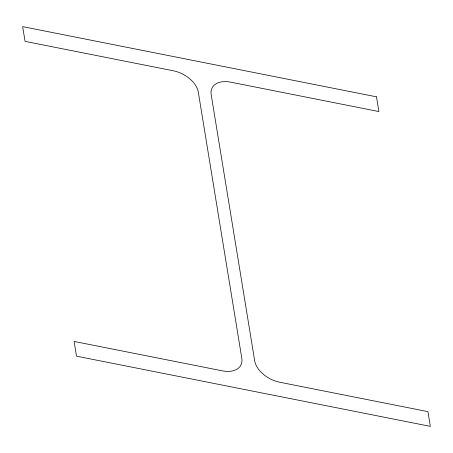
<?xml version="1.0" encoding="UTF-8"?>
<svg xmlns="http://www.w3.org/2000/svg" width="453" height="453" viewBox="0 0 453 453"><rect width="100%" height="100%" fill="white"/><g stroke="black" fill="none" stroke-linecap="round" stroke-linejoin="round"><path stroke-width="0.68" d="M376.483 96.829L22.65 26.631L25.057 41.365L173.306 70.776A24.054 15.142 28 0 1 198.301 92.118L241.811 358.323A24.054 15.142 28 0 1 222.355 370.848L74.105 341.443L76.517 356.171L430.35 426.369L427.943 411.635L279.694 382.224A24.054 15.142 28 0 1 254.699 360.882L211.189 94.677A24.054 15.142 28 0 1 230.645 82.152L378.895 111.557L376.483 96.829"/></g></svg>
